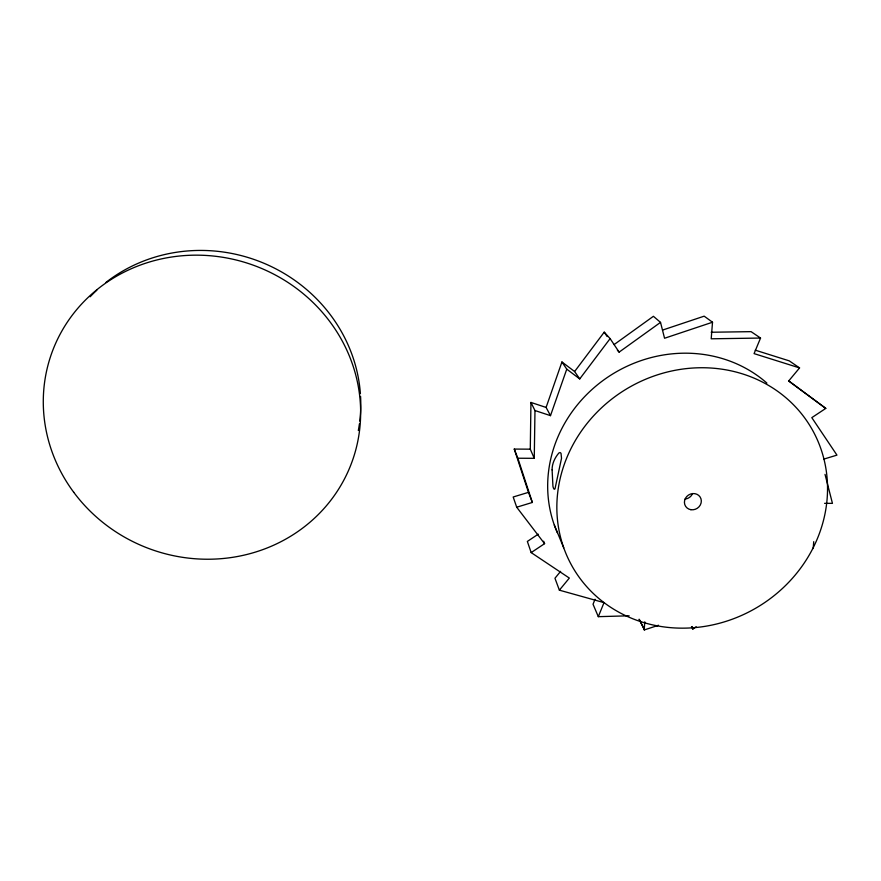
<?xml version="1.0" encoding="UTF-8"?>
<svg xmlns="http://www.w3.org/2000/svg" width="881" height="881" viewBox="0 0 881 881"><rect width="100%" height="100%" fill="white"/><g stroke="black" fill="none" stroke-linecap="round" stroke-linejoin="round"><path stroke-width="1.32" d="M530.285 449.167L514.262 449.079L517.841 458.23L534.26 458.318L530.285 449.167L530.946 402.43L546.099 407.44L550.493 415.645L566.758 369.15L561.935 361.981L546.099 407.44M534.26 458.318L534.976 410.546L530.946 402.43M644.771 621.821L644.198 629.959L658.536 625.257M813.185 548.522L813.725 541.672M662.578 330.078L704.172 316.169L712.52 322.226L711.198 338.8L760.545 338.051L754.07 353.622L799.563 367.917L788.726 380.922L825.783 408.399L811.808 417.649L836.95 455.125L823.922 459.078M595.049 599.256L593.034 604.245L598.309 616.667L629.133 615.797M598.309 616.667L604.014 602.637L559.38 590.171L554.953 578.255L560.613 571.351M610.115 338.612L579.731 378.918L574.61 371.529L604.223 332.159L610.115 338.612L619.123 352.125L660.519 322.38L653.405 316.301L614.123 344.57M559.38 590.171L569.335 578.068L531.166 552.596L527.356 541.441L538.258 534.161M691.508 626.765L692.84 629.056L696.188 626.765M531.166 552.596L544.568 543.665L543.654 541.231M712.52 322.226L664.56 338.249L660.519 322.38M516.707 507.214L532.355 502.456L528.468 492.358L513.183 496.994L516.707 507.214L544.568 543.665M711.165 332.247L751.086 331.652L760.545 338.051M824.583 503.337L832.446 503.359L825.023 474.363M755.248 350.164L789.255 360.858L799.563 367.917M534.976 410.546L550.493 415.645M825.783 408.399L788.583 380.911M566.758 369.15L579.731 378.918M561.935 361.981L574.61 371.529M617.383 350.186L619.123 352.125M604.223 332.159L607.163 336.564M639.342 619.508L644.496 629.86L639.077 619.244M554.314 525.043L563.719 547.773M517.841 458.23L532.355 502.456M514.262 449.079L528.468 492.358M692.18 626.545L692.84 629.056M557.354 532.719A131.489 121.82 -31.3 0 1 604.597 379.359A131.489 121.82 -31.3 0 1 766.899 383.092M692.136 494.406A8.414 7.775 -31 0 1 685.121 499.042M90.148 296.765A155.662 147.479 20.6 0 1 96.844 290.168M106.061 282.338A155.662 147.479 20.6 0 1 266.062 264.168A155.662 147.479 20.6 0 1 360.395 393.62M360.571 396.373A155.662 147.479 20.6 0 1 359.778 421.129M359.426 423.827A155.662 147.479 20.6 0 1 358.325 430.501M552.101 469.87L552.938 486.279A18.446 2.83 -88.4 0 0 554.997 488.823L561.527 458.274L561.021 453.308L560.129 452.537L558.884 452.988C554.909 457.602 551.991 463.703 552.101 469.87M657.116 625.818A138.13 127.249 -30.9 0 0 822.942 455.301A138.13 127.249 -30.9 0 0 596.503 412.749A138.13 127.249 -30.9 0 0 657.116 625.818M690.902 509.703A8.634 7.951 -30.8 0 0 700.979 498.811A8.634 7.951 -30.8 0 0 686.728 496.532A8.634 7.951 -30.8 0 0 690.902 509.703M73.729 492.27A159.67 150.992 20 0 0 347.015 473.802A159.67 150.992 20 0 0 185.153 255.534A159.67 150.992 20 0 0 73.729 492.27"/></g></svg>
